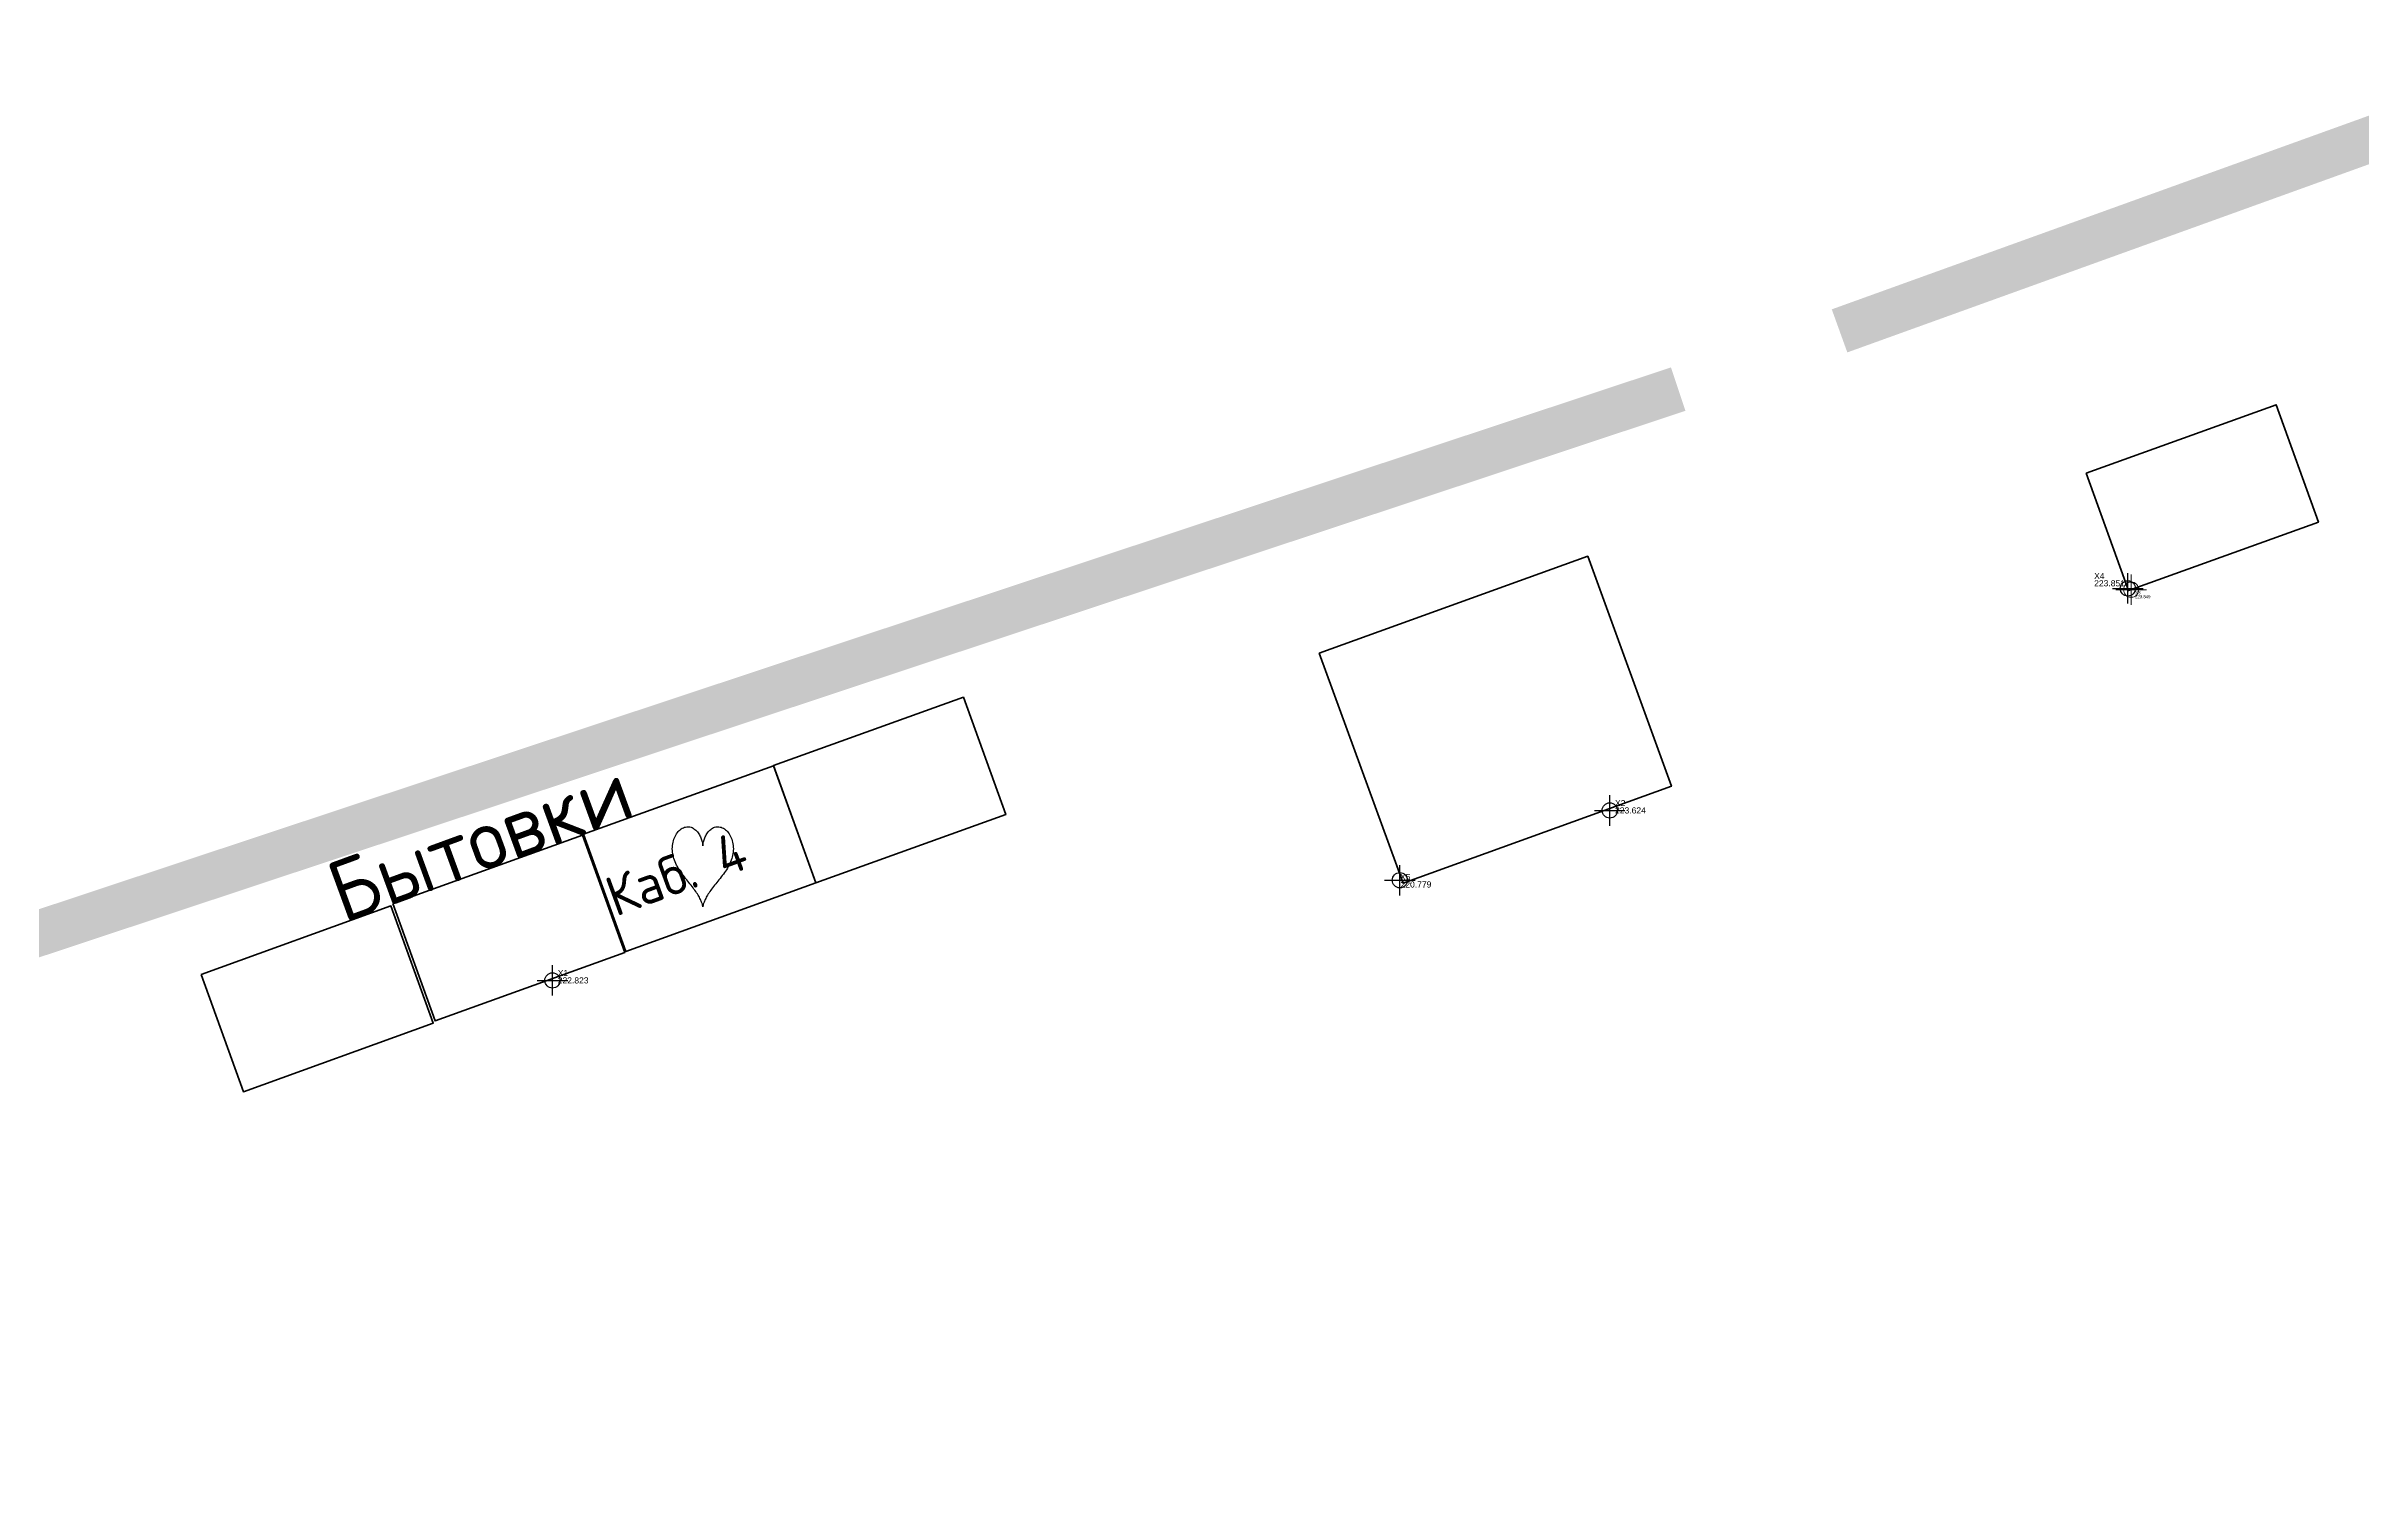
# Model space of a CAD drawing. Header units: metres. Extents: x -21579 to -20728, y 37830 to 38519.
# Drawn here: x -21282.1 to -21206.2, y 38275.3 to 38322.6 of the extents above; entities that cross this region are included whole.
import ezdxf

# ---------------------------------------------------------------- set-up
doc = ezdxf.new("R2010")
doc.units = ezdxf.units.M
doc.header["$PDMODE"] = 34
doc.header["$PDSIZE"] = 0.5
doc.linetypes.add('HIDDEN', pattern=[0.375, 0.25, -0.125])
for name, color, linetype in [('_ГП_граница Эт.1', 212, 'Continuous'), ('C-ANNO', 7, 'Continuous'), ('ВЫСОТЫ_color_wheel', 150, 'Continuous'), ('ИМЕНА_color_wheel', 120, 'Continuous'), ('Номер', 7, 'Continuous'), ('Номер_cw_GPT', 7, 'Continuous'), ('Отметка', 7, 'Continuous'), ('Отметка_cw_GPT', 7, 'Continuous'), ('Пикет_cw_GPT', 7, 'Continuous'), ('разбивка27-06-24_1_Точки', 7, 'Continuous'), ('ТОЧКИ_ОБОСНОВАНИЯ_color_wheel', 10, 'Continuous')]:
    doc.layers.add(name, color=color, linetype=linetype)
doc.styles.get("Standard").update_dxf_attribs({"font": 'arial.ttf'})
doc.styles.add('ГОСТ', font='GOST Common.ttf', dxfattribs={"width": 0.9})

msp = doc.modelspace()

# ---------------------------------------------------------------- linework, layer by layer
at = {"color": 4, "lineweight": 60}
for points, elevation in [([(-21215.249, 38308.599), (-21209.028, 38310.843), (-21207.642, 38306.998), (-21213.862, 38304.755)], 223.851), ([(-21240.383, 38302.701), (-21231.586, 38305.877), (-21228.84, 38298.339), (-21237.636, 38295.163)], 223.624), ([(-21258.261, 38299.016), (-21252.041, 38301.259), (-21250.654, 38297.415), (-21256.875, 38295.172)], 223.624), ([(-21264.486, 38296.771), (-21258.266, 38299.015), (-21256.879, 38295.171), (-21263.1, 38292.927)], 223.624), ([(-21270.738, 38294.494), (-21264.517, 38296.738), (-21263.131, 38292.894), (-21269.351, 38290.65)], 223.624), ([(-21277.021, 38292.173), (-21270.801, 38294.417), (-21269.414, 38290.573), (-21275.635, 38288.329)], 223.624)]:
    msp.add_lwpolyline(points, close=True, dxfattribs=dict(at, elevation=elevation))
at = {"color": 210}
msp.add_lwpolyline([(-21260.58, 38296.385), (-21260.58, 38296.387), (-21260.58, 38296.392), (-21260.579, 38296.401), (-21260.578, 38296.414), (-21260.576, 38296.43), (-21260.573, 38296.449), (-21260.57, 38296.471), (-21260.565, 38296.495), (-21260.558, 38296.522), (-21260.55, 38296.551), (-21260.541, 38296.582), (-21260.53, 38296.615), (-21260.517, 38296.648), (-21260.503, 38296.682), (-21260.486, 38296.716), (-21260.468, 38296.75), (-21260.448, 38296.783), (-21260.426, 38296.815), (-21260.402, 38296.846), (-21260.377, 38296.875), (-21260.35, 38296.903), (-21260.321, 38296.928), (-21260.291, 38296.95), (-21260.259, 38296.969), (-21260.226, 38296.985), (-21260.193, 38296.998), (-21260.158, 38297.007), (-21260.122, 38297.012), (-21260.087, 38297.014), (-21260.05, 38297.012), (-21260.014, 38297.005), (-21259.978, 38296.995), (-21259.942, 38296.981), (-21259.907, 38296.963), (-21259.873, 38296.941), (-21259.839, 38296.916), (-21259.807, 38296.887), (-21259.776, 38296.855), (-21259.747, 38296.82), (-21259.72, 38296.782), (-21259.694, 38296.741), (-21259.671, 38296.698), (-21259.65, 38296.653), (-21259.632, 38296.605), (-21259.616, 38296.556), (-21259.603, 38296.506), (-21259.593, 38296.454), (-21259.586, 38296.401), (-21259.581, 38296.348), (-21259.58, 38296.294), (-21259.581, 38296.24), (-21259.586, 38296.185), (-21259.593, 38296.13), (-21259.603, 38296.076), (-21259.616, 38296.022), (-21259.632, 38295.968), (-21259.65, 38295.915), (-21259.671, 38295.862), (-21259.694, 38295.809), (-21259.72, 38295.758), (-21259.747, 38295.707), (-21259.776, 38295.657), (-21259.807, 38295.607), (-21259.839, 38295.558), (-21259.873, 38295.51), (-21259.907, 38295.462), (-21259.942, 38295.415), (-21259.978, 38295.369), (-21260.014, 38295.323), (-21260.05, 38295.277), (-21260.087, 38295.232), (-21260.122, 38295.188), (-21260.158, 38295.144), (-21260.193, 38295.1), (-21260.226, 38295.057), (-21260.259, 38295.015), (-21260.291, 38294.973), (-21260.321, 38294.932), (-21260.35, 38294.891), (-21260.377, 38294.852), (-21260.402, 38294.813), (-21260.426, 38294.775), (-21260.448, 38294.738), (-21260.468, 38294.702), (-21260.486, 38294.667), (-21260.503, 38294.634), (-21260.517, 38294.602), (-21260.53, 38294.572), (-21260.541, 38294.544), (-21260.55, 38294.518), (-21260.558, 38294.494), (-21260.565, 38294.472), (-21260.57, 38294.452), (-21260.573, 38294.435), (-21260.576, 38294.42), (-21260.578, 38294.408), (-21260.579, 38294.398), (-21260.58, 38294.391), (-21260.58, 38294.387), (-21260.58, 38294.386), (-21260.58, 38294.387), (-21260.58, 38294.391), (-21260.581, 38294.398), (-21260.582, 38294.408), (-21260.584, 38294.42), (-21260.587, 38294.435), (-21260.59, 38294.452), (-21260.595, 38294.472), (-21260.602, 38294.494), (-21260.609, 38294.518), (-21260.619, 38294.544), (-21260.63, 38294.572), (-21260.643, 38294.602), (-21260.657, 38294.634), (-21260.674, 38294.667), (-21260.692, 38294.702), (-21260.712, 38294.738), (-21260.734, 38294.775), (-21260.758, 38294.813), (-21260.783, 38294.852), (-21260.81, 38294.891), (-21260.839, 38294.932), (-21260.869, 38294.973), (-21260.901, 38295.015), (-21260.933, 38295.057), (-21260.967, 38295.1), (-21261.002, 38295.144), (-21261.037, 38295.188), (-21261.073, 38295.232), (-21261.109, 38295.277), (-21261.146, 38295.323), (-21261.182, 38295.369), (-21261.218, 38295.415), (-21261.253, 38295.462), (-21261.287, 38295.51), (-21261.321, 38295.558), (-21261.353, 38295.607), (-21261.384, 38295.657), (-21261.413, 38295.707), (-21261.44, 38295.758), (-21261.465, 38295.809), (-21261.489, 38295.862), (-21261.509, 38295.915), (-21261.528, 38295.968), (-21261.543, 38296.022), (-21261.556, 38296.076), (-21261.567, 38296.13), (-21261.574, 38296.185), (-21261.578, 38296.24), (-21261.58, 38296.294), (-21261.578, 38296.348), (-21261.574, 38296.401), (-21261.567, 38296.454), (-21261.556, 38296.506), (-21261.543, 38296.556), (-21261.528, 38296.605), (-21261.509, 38296.653), (-21261.489, 38296.698), (-21261.465, 38296.741), (-21261.44, 38296.782), (-21261.413, 38296.82), (-21261.384, 38296.855), (-21261.353, 38296.887), (-21261.321, 38296.916), (-21261.287, 38296.941), (-21261.253, 38296.963), (-21261.218, 38296.981), (-21261.182, 38296.995), (-21261.146, 38297.005), (-21261.109, 38297.012), (-21261.073, 38297.014), (-21261.037, 38297.012), (-21261.002, 38297.007), (-21260.967, 38296.998), (-21260.933, 38296.985), (-21260.901, 38296.969), (-21260.869, 38296.95), (-21260.839, 38296.928), (-21260.81, 38296.903), (-21260.783, 38296.875), (-21260.758, 38296.846), (-21260.734, 38296.815), (-21260.712, 38296.783), (-21260.692, 38296.75), (-21260.674, 38296.716), (-21260.657, 38296.682), (-21260.643, 38296.648), (-21260.63, 38296.615), (-21260.619, 38296.582), (-21260.609, 38296.551), (-21260.602, 38296.522), (-21260.595, 38296.495), (-21260.59, 38296.471), (-21260.587, 38296.449), (-21260.584, 38296.43), (-21260.582, 38296.414), (-21260.581, 38296.401), (-21260.58, 38296.392), (-21260.58, 38296.387)], dxfattribs=at)
at = {"layer": '_ГП_граница Эт.1', "color": 5, "linetype": 'HIDDEN', "ltscale": 20, "const_width": 1.5, "flags": 128}
msp.add_lwpolyline([(-21228.62, 38311.354), (-21301.405, 38287.189), (-21301.405, 38287.189), (-21321.974, 38281.03), (-21332.51, 38077.33), (-21191.76, 37980.1), (-21129.93, 37937.21), (-21054.56, 37885), (-20994.286, 37963.941), (-21148.015, 38078.542), (-21139.93, 38089.41), (-21142.26, 38090.1), (-21192.12, 38140.42), (-21194.49, 38183.83), (-21195.01, 38221.56), (-21196.86, 38221.56), (-21197.41, 38221.56), (-21198.47, 38242.25), (-21199.06, 38255.9), (-21197.38, 38256.312), (-21198.63, 38269.96), (-21199.82, 38297.63), (-21200.85, 38297.58), (-21201.42, 38309.94), (-21200.08, 38309.98), (-21200.41, 38321.53), (-21223.333, 38313.262)], dxfattribs=at)
at = {"layer": 'Пикет_cw_GPT', "color": 1}
msp.add_point((-21237.74, 38295.26, 220.779), dxfattribs=at)
at = {"layer": 'разбивка27-06-24_1_Точки', "color": 20, "lineweight": 9}
msp.add_point((-21213.778, 38304.782, 223.849), dxfattribs=at)
at = {"layer": 'ТОЧКИ_ОБОСНОВАНИЯ_color_wheel', "color": 190}
msp.add_point((-21213.887, 38304.824, 223.851), dxfattribs=at)
at = {"layer": 'ТОЧКИ_ОБОСНОВАНИЯ_color_wheel'}
for p in [(-21230.863, 38297.549, 223.624), (-21265.507, 38291.979, 222.823)]:
    msp.add_point(p, dxfattribs=at)

# ---------------------------------------------------------------- texts
at = {"layer": 'C-ANNO', "linetype": 'Continuous', "lineweight": 5, "style": 'ГОСТ'}
for s, height, p in [('Бытовки', 2, (-21272.369, 38293.851, 223.624)), ('Каб. 4', 1.3, (-21263.448, 38294.057, 223.624))]:
    msp.add_text(s, height=height, rotation=20.09229, dxfattribs=at).set_placement(p)
at = {"layer": 'ВЫСОТЫ_color_wheel'}
for s, p in [('223.851', (-21214.991, 38304.892, 223.851)), ('223.624', (-21230.69, 38297.449, 223.624)), ('222.823', (-21265.334, 38291.879, 222.823))]:
    msp.add_text(s, height=0.2, dxfattribs=at).set_placement(p)
at = {"layer": 'ИМЕНА_color_wheel', "color": 190}
msp.add_text('X4', height=0.2, dxfattribs=at).set_placement((-21214.991, 38305.132, 223.851))
at = {"layer": 'ИМЕНА_color_wheel'}
for s, p in [('X2', (-21230.69, 38297.689, 223.624)), ('X1', (-21265.334, 38292.119, 222.823))]:
    msp.add_text(s, height=0.2, dxfattribs=at).set_placement(p)
at = {"layer": 'Номер', "color": 20}
msp.add_text('X3', height=0.1, dxfattribs=at).set_placement((-21213.64, 38304.634, 227.443))
at = {"layer": 'Номер_cw_GPT', "color": 231}
msp.add_text('X5', height=0.2, dxfattribs=at).set_placement((-21237.732, 38295.267, 220.779))
at = {"layer": 'Отметка', "color": 5}
msp.add_text('223.849', height=0.1, dxfattribs=at).set_placement((-21213.65, 38304.502, 223.204))
at = {"layer": 'Отметка_cw_GPT', "color": 191}
msp.add_text('220.779', height=0.2, dxfattribs=at).set_placement((-21237.717, 38295.022, 220.779))

doc.saveas('drawing.dxf')
